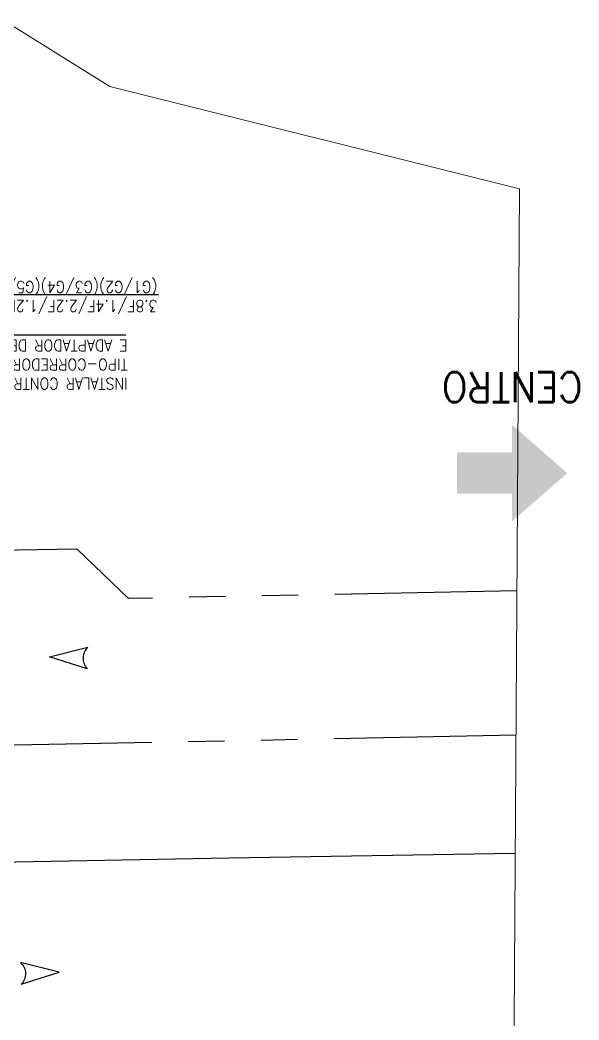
# Model space of a CAD drawing. Extents: x 206651 to 206861, y 7655817 to 7655966.
# Drawn here: x 206790.04 to 206814.39, y 7655871.31 to 7655914.9 of the extents above; entities that cross this region are included whole.
import ezdxf
from ezdxf.enums import TextEntityAlignment as Align

# ---------------------------------------------------------------- set-up
doc = ezdxf.new("R2010")
doc.units = 0
doc.linetypes.add('PHANTOM', pattern=[63.50000000000001, 31.75, -6.35, 6.35, -6.35, 6.35, -6.35])
doc.layers.get('Defpoints').update_dxf_attribs({"color": 253, "lineweight": 0})
for name, color, linetype in [('BAS_0250MaodeDirecao', 13, 'Continuous'), ('Guia-Linha', 1, 'Continuous'), ('Guia-Projeto', 4, 'PHANTOM'), ('SEM_chamadas', 13, 'Continuous')]:
    doc.layers.add(name, color=color, linetype=linetype)
doc.styles.add('TZ_PGT_R090', font='romans.shx', dxfattribs={"width": 0.9})
doc.styles.add('TZ_TXT', font='txt.shx')
doc.dimstyles.new('Tranzum', dxfattribs={"dimtxt": 0.4, "dimasz": 0.3, "dimexe": 0.2, "dimexo": 0.5, "dimgap": 0.09, "dimtad": 1, "dimdec": 1, "dimzin": 0, "dimtxsty": 'TZ_TXT', "dimblk": 'OBLIQUE', "dimcen": 0.09, "dimadec": 0, "dimazin": 0, "dimtfac": 1, "dimtdec": 1, "dimtofl": 0, "dimtmove": 0, "dimatfit": 3, "dimldrblk": 'setinha', "dimfxl": 0.2, "dimtolj": 1, "dimtzin": 0, "dimarcsym": 0})

# ---------------------------------------------------------------- blocks, each defined once
blk = doc.blocks.new('_Oblique')
at = {"color": 0, "lineweight": -2}
blk.add_line((-0.5, -0.5), (0.5, 0.5), dxfattribs=at)
blk = doc.blocks.new('setinha')
at = {"color": 0}
blk.add_solid([(-2.403151441165391, 0.3676465620455929), (0, 0), (-2.399999999995998, 0)], dxfattribs=at)
blk = doc.blocks.new('*U225')
blk.add_lwpolyline([(0.0052235249530575, -0.2330384880205784), (0.8377867383394267, 0.0023411334529486), (0.0052235249530575, 0.2377207549264471, -0.4248456148156948)], format="xyb", close=True)
blk = doc.blocks.new('*E239')
at = {"layer": 'Guia-Linha', "elevation": 8382.561946688344, "flags": 128}
blk.add_lwpolyline([(0.3938876267840783, 154.6885252456872), (50.28153291082288, 155.5128719434142), (96.75273324170428, 156.3752622157335)], dxfattribs=at)
at = {"layer": 'Guia-Projeto', "elevation": 8382.561946688344, "flags": 128}
for points in [[(0.2652745861128665, 134.0765589447655), (92.81797831161691, 135.928505089134)], [(0.1079823590488331, 108.8683680279023), (67.76546655973232, 110.2221698388457), (76.73975472495238, 101.5999808274209), (92.92651989362946, 101.9238721504807)]]:
    blk.add_lwpolyline(points, dxfattribs=at)
blk = doc.blocks.new('Indicacao_localE')
at = {"true_color": 0xa3a3a3}
blk.add_hatch(color=253, dxfattribs=at).paths.add_polyline_path([(-7.82663153984e-05, 6.600000000249393), (-9.600013811411513, 15.00007366242556), (5.06429096561e-05, 23.39999999975021), (1.38117028143e-05, 18.59999999989594), (9.600013811411513, 18.59992633748158), (9.599958564600657, 11.39992633768923), (-4.14351077609e-05, 11.40000000010349)])
at = {"layer": 'Defpoints', "color": 4}
for p in [(0, 0), (9.599967642840994, 0)]:
    blk.add_point(p, dxfattribs=at)
at = {"style": 'TZ_PGT_R090', "width": 0.9}
blk.add_attdef('LOCALIND', text='', height=5.25, dxfattribs=at).set_placement((0, 0), align=Align.MIDDLE)
blk = doc.blocks.new('522B')
at = {"layer": 'Defpoints'}
blk.add_lwpolyline([(740.618445576089, 505.3847518592545), (823.458738049927, 430.0655386759133), (823.4775728060413, 263.8056815220066), (799.718170771021, 261.4051905261188), (748.6560860079912, 199.8087765631249), (600.3295858638355, 163.4853936802147), (516.8149315737598, 215.6541610817794), (445.4516989931601, 233.4869156101445), (446.6967867046064, 433.0289357356114), (475.1485067329927, 439.2778316685569), (503.9141287779091, 480.8939142604399)], close=True, dxfattribs=at)
blk.add_blockref('*E239', (445.7810166191235, 194.701740603894, -8382.561946688344))
at = {"color": 253, "true_color": 0xa3a3a3}
blk.add_blockref('Indicacao_localE', (446.7170019272726, 268.0603283853243), dxfattribs=at).add_auto_attribs({'LOCALIND': 'CENTRO'})
at = {"layer": 'BAS_0250MaodeDirecao'}
for p, xscale, yscale, zscale, rotation in [((532.3593937129481, 370.3250070586801), 7.999999751799968, 7.999999751799968, 7.999999751799968, 181.8094504248502), ((520.6570885786787, 315.3007526174188), -7.999999751799964, 7.999999751799976, 7.999999751799976, 178.2782151707192)]:
    blk.add_blockref('*U225', p, dxfattribs=dict(at, xscale=xscale, yscale=yscale, zscale=zscale, rotation=rotation))
at = {"layer": 'SEM_chamadas', "char_height": 1.999999937949998, "rotation": 359.9999999922737, "style": 'TZ_PGT_R090'}
for s, insert, attachment_point in [('INSTALAR CONTROLADOR ELETRÔNICO   \\PTIPO-CORREDOR DE 8 FASES (7F/8F)\\PE ADAPTADOR DE BASE', (513.7171177993296, 259.793284162879), 7), ('3.8F/1.4F/2.2F/1.2Fios/T (4,9)\\P(G1/G2)(G3/G4)(G5/G6)(G7)(B2)(B7)(ALIM)', (508.5189077226678, 251.9267186187208), 4)]:
    blk.add_mtext(s, dxfattribs=dict(at, insert=insert, attachment_point=attachment_point))
at = {"layer": 'SEM_chamadas', "annotation_type": 0, "has_hookline": 1, "hookline_direction": 1, "horizontal_direction": (1, -1.348501314817007e-10, 0)}
for points, text_width in [([(602.4747460333165, 291.3064619526267), (568.7924820340168, 251.9099692113489), (567.5924820712468, 251.9099692115107)], 59.14285530794997), ([(590.1085750962375, 285.0131622999907), (568.5765429010738, 258.9291219896029), (567.3765429383038, 258.9291219897647)], 53.22856977715496)]:
    blk.add_leader(points, dimstyle='Tranzum', override={"dimscale": 3.999999875899996, "dimtad": 3}, dxfattribs=dict(at, text_width=text_width))

msp = doc.modelspace()

# ---------------------------------------------------------------- block references
at = {"xscale": 0.2500000077644566, "yscale": 0.2500000077644566, "zscale": 0.2500000077644566, "rotation": 179.9999999980856}
msp.add_blockref('522B', (206923.1569147927, 7655965.914254254), dxfattribs=at)

doc.saveas('drawing.dxf')
